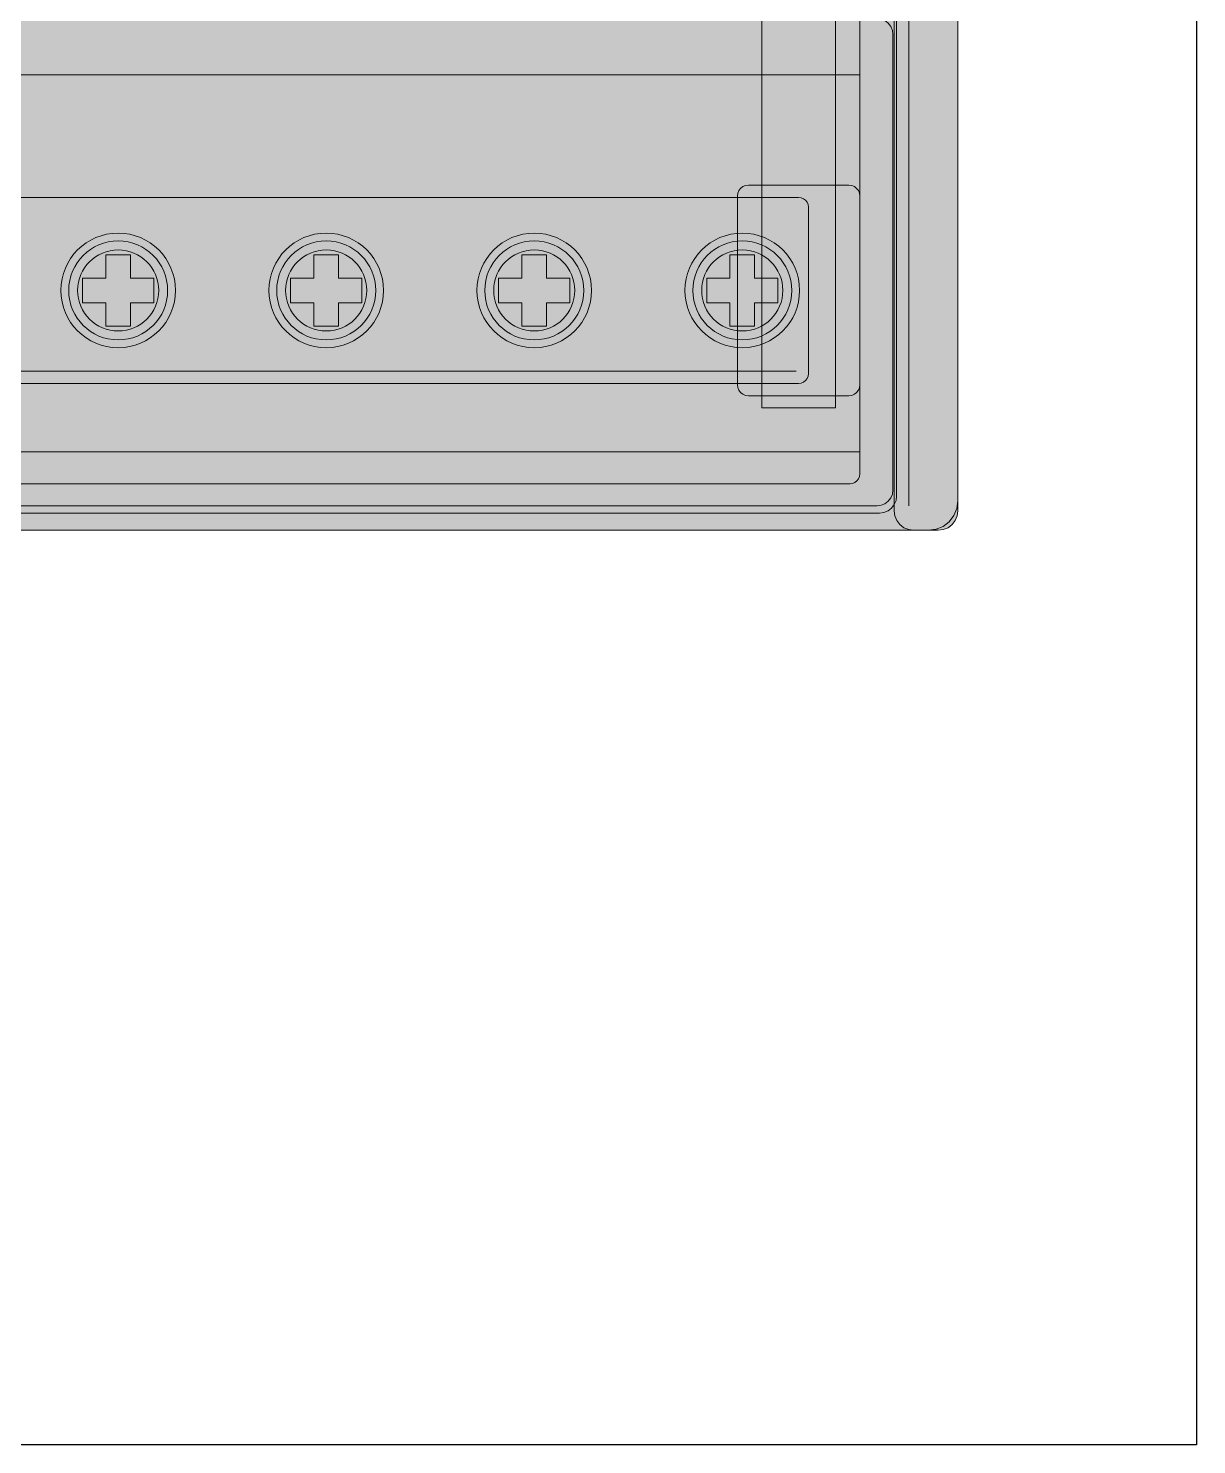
# Model space of a CAD drawing. Header units: millimetres. Extents: x 2517 to 4319, y 573 to 1664.
# Drawn here: x 2937.7 to 2985.4, y 573.4 to 631.2 of the extents above; entities that cross this region are included whole.
import ezdxf

# ---------------------------------------------------------------- set-up
doc = ezdxf.new("R2010")
doc.units = ezdxf.units.MM
for name, color, linetype, lineweight in [('EKF_DETAILS', 7, 'Continuous', 5), ('EKF_FILL', 7, 'Continuous', 5), ('EKF_OUTLINE', 7, 'Continuous', 13), ('EKF_TERMINALS', 7, 'Continuous', 5)]:
    doc.layers.add(name, color=color, linetype=linetype, lineweight=lineweight)

# ---------------------------------------------------------------- blocks, each defined once
blk = doc.blocks.new('EKF_CM_4x15')
at = {"layer": 'EKF_FILL', "true_color": 0xe3e8e5}
blk.add_hatch(color=254, dxfattribs=at).paths.add_polyline_path([(135.3, 88.1), (135.611, 88.059), (135.9, 87.939), (136.149, 87.749), (136.339, 87.5), (136.459, 87.211), (136.5, 86.9), (136.5, 1.2), (136.459, 0.889), (136.339, 0.6), (136.149, 0.351), (135.9, 0.161), (135.611, 0.041), (135.3, 0), (1.2, 0), (0.889, 0.041), (0.6, 0.161), (0.351, 0.351), (0.161, 0.6), (0.041, 0.889), (0, 1.2), (0, 86.9), (0.041, 87.211), (0.161, 87.5), (0.351, 87.749), (0.6, 87.939), (0.889, 88.059), (1.2, 88.1)])
at = {"layer": 'EKF_FILL', "true_color": 0x55564e}
blk.add_hatch(color=251, dxfattribs=at).paths.add_polyline_path([(133.3, 87.7), (133.481, 87.676), (133.65, 87.606), (133.795, 87.495), (133.906, 87.35), (133.976, 87.181), (134, 87), (134, 1.4), (133.976, 1.219), (133.906, 1.05), (133.795, 0.905), (133.65, 0.794), (133.481, 0.724), (133.3, 0.7), (3.2, 0.7), (3.019, 0.724), (2.85, 0.794), (2.705, 0.905), (2.594, 1.05), (2.524, 1.219), (2.5, 1.4), (2.5, 87), (2.524, 87.181), (2.594, 87.35), (2.705, 87.495), (2.85, 87.606), (3.019, 87.676), (3.2, 87.7)])
at = {"layer": 'EKF_FILL', "true_color": 0xe4e9e6}
blk.add_hatch(color=254, dxfattribs=at).paths.add_polyline_path([(135.7, 87.7), (135.907, 87.673), (136.1, 87.593), (136.266, 87.466), (136.393, 87.3), (136.473, 87.107), (136.5, 86.9), (136.5, 0.8), (136.473, 0.593), (136.393, 0.4), (136.266, 0.234), (136.1, 0.107), (135.907, 0.027), (135.7, 0), (134.7, 0), (134.493, 0.027), (134.3, 0.107), (134.134, 0.234), (134.007, 0.4), (133.927, 0.593), (133.9, 0.8), (133.9, 86.9), (133.927, 87.107), (134.007, 87.3), (134.134, 87.466), (134.3, 87.593), (134.493, 87.673), (134.7, 87.7)])
at = {"layer": 'EKF_FILL', "true_color": 0x66665a}
blk.add_hatch(color=251, dxfattribs=at).paths.add_polyline_path([(132.1, 86.5), (132.204, 86.486), (132.3, 86.446), (132.383, 86.383), (132.446, 86.3), (132.486, 86.204), (132.5, 86.1), (132.5, 2.3), (132.486, 2.196), (132.446, 2.1), (132.383, 2.017), (132.3, 1.954), (132.204, 1.914), (132.1, 1.9), (4.4, 1.9), (4.296, 1.914), (4.2, 1.954), (4.117, 2.017), (4.054, 2.1), (4.014, 2.196), (4, 2.3), (4, 86.1), (4.014, 86.204), (4.054, 86.3), (4.117, 86.383), (4.2, 86.446), (4.296, 86.486), (4.4, 86.5)])
at = {"layer": 'EKF_FILL', "true_color": 0x7d7d6d}
blk.add_hatch(color=8, dxfattribs=at).paths.add_polyline_path([(128.5, 83.7), (131.5, 83.7), (131.5, 5), (128.5, 5)])
at = {"layer": 'EKF_FILL', "true_color": 0x8b8e81}
blk.add_hatch(color=252, dxfattribs=at).paths.add_polyline_path([(3.3, 20.1), (133.2, 20.1), (133.2, 18.9), (3.3, 18.9)])
at = {"layer": 'EKF_FILL', "true_color": 0x56594c}
blk.add_hatch(color=251, dxfattribs=at).paths.add_polyline_path([(132.05, 14.096), (132.166, 14.08), (132.275, 14.035), (132.368, 13.964), (132.44, 13.871), (132.485, 13.762), (132.5, 13.646), (132.5, 5.946), (132.485, 5.829), (132.44, 5.721), (132.368, 5.627), (132.275, 5.556), (132.166, 5.511), (132.05, 5.496), (127.95, 5.496), (127.834, 5.511), (127.725, 5.556), (127.632, 5.627), (127.56, 5.721), (127.515, 5.829), (127.5, 5.946), (127.5, 13.646), (127.515, 13.762), (127.56, 13.871), (127.632, 13.964), (127.725, 14.035), (127.834, 14.08), (127.95, 14.096)])
at = {"layer": 'EKF_FILL', "true_color": 0x8b805d}
blk.add_hatch(color=45, dxfattribs=at).paths.add_polyline_path([(130, 13.596), (130.104, 13.582), (130.2, 13.542), (130.283, 13.478), (130.346, 13.396), (130.386, 13.299), (130.4, 13.196), (130.4, 6.396), (130.386, 6.292), (130.346, 6.196), (130.283, 6.113), (130.2, 6.049), (130.104, 6.009), (130, 5.996), (6.5, 5.996), (6.396, 6.009), (6.3, 6.049), (6.217, 6.113), (6.154, 6.196), (6.114, 6.292), (6.1, 6.396), (6.1, 13.196), (6.114, 13.299), (6.154, 13.396), (6.217, 13.478), (6.3, 13.542), (6.396, 13.582), (6.5, 13.596)])
at = {"layer": 'EKF_FILL', "true_color": 0x625f4e}
for points in [[(104.561, 9.796), (104.541, 9.49), (104.482, 9.19), (104.383, 8.9), (104.248, 8.626), (104.078, 8.371), (103.876, 8.141), (103.646, 7.939), (103.391, 7.769), (103.117, 7.634), (102.827, 7.535), (102.527, 7.476), (102.221, 7.456), (101.916, 7.476), (101.616, 7.535), (101.326, 7.634), (101.051, 7.769), (100.797, 7.939), (100.567, 8.141), (100.365, 8.371), (100.195, 8.626), (100.06, 8.9), (99.961, 9.19), (99.901, 9.49), (99.881, 9.796), (99.901, 10.101), (99.961, 10.401), (100.06, 10.691), (100.195, 10.966), (100.365, 11.22), (100.567, 11.45), (100.797, 11.652), (101.051, 11.822), (101.326, 11.957), (101.616, 12.056), (101.916, 12.116), (102.221, 12.136), (102.527, 12.116), (102.827, 12.056), (103.117, 11.957), (103.391, 11.822), (103.646, 11.652), (103.876, 11.45), (104.078, 11.22), (104.248, 10.966), (104.383, 10.691), (104.482, 10.401), (104.541, 10.101)], [(113.054, 9.796), (113.034, 9.49), (112.975, 9.19), (112.876, 8.9), (112.741, 8.626), (112.571, 8.371), (112.369, 8.141), (112.139, 7.939), (111.884, 7.769), (111.61, 7.634), (111.32, 7.535), (111.02, 7.476), (110.714, 7.456), (110.409, 7.476), (110.109, 7.535), (109.819, 7.634), (109.544, 7.769), (109.29, 7.939), (109.06, 8.141), (108.858, 8.371), (108.688, 8.626), (108.552, 8.9), (108.454, 9.19), (108.394, 9.49), (108.374, 9.796), (108.394, 10.101), (108.454, 10.401), (108.552, 10.691), (108.688, 10.966), (108.858, 11.22), (109.06, 11.45), (109.29, 11.652), (109.544, 11.822), (109.819, 11.957), (110.109, 12.056), (110.409, 12.116), (110.714, 12.136), (111.02, 12.116), (111.32, 12.056), (111.61, 11.957), (111.884, 11.822), (112.139, 11.652), (112.369, 11.45), (112.571, 11.22), (112.741, 10.966), (112.876, 10.691), (112.975, 10.401), (113.034, 10.101)], [(121.547, 9.796), (121.527, 9.49), (121.467, 9.19), (121.369, 8.9), (121.234, 8.626), (121.064, 8.371), (120.862, 8.141), (120.632, 7.939), (120.377, 7.769), (120.103, 7.634), (119.813, 7.535), (119.513, 7.476), (119.207, 7.456), (118.902, 7.476), (118.602, 7.535), (118.312, 7.634), (118.037, 7.769), (117.783, 7.939), (117.553, 8.141), (117.351, 8.371), (117.181, 8.626), (117.045, 8.9), (116.947, 9.19), (116.887, 9.49), (116.867, 9.796), (116.887, 10.101), (116.947, 10.401), (117.045, 10.691), (117.181, 10.966), (117.351, 11.22), (117.553, 11.45), (117.783, 11.652), (118.037, 11.822), (118.312, 11.957), (118.602, 12.056), (118.902, 12.116), (119.207, 12.136), (119.513, 12.116), (119.813, 12.056), (120.103, 11.957), (120.377, 11.822), (120.632, 11.652), (120.862, 11.45), (121.064, 11.22), (121.234, 10.966), (121.369, 10.691), (121.467, 10.401), (121.527, 10.101)], [(130.04, 9.796), (130.02, 9.49), (129.96, 9.19), (129.862, 8.9), (129.726, 8.626), (129.556, 8.371), (129.355, 8.141), (129.125, 7.939), (128.87, 7.769), (128.595, 7.634), (128.306, 7.535), (128.005, 7.476), (127.7, 7.456), (127.395, 7.476), (127.094, 7.535), (126.805, 7.634), (126.53, 7.769), (126.275, 7.939), (126.045, 8.141), (125.844, 8.371), (125.674, 8.626), (125.538, 8.9), (125.44, 9.19), (125.38, 9.49), (125.36, 9.796), (125.38, 10.101), (125.44, 10.401), (125.538, 10.691), (125.674, 10.966), (125.844, 11.22), (126.045, 11.45), (126.275, 11.652), (126.53, 11.822), (126.805, 11.957), (127.094, 12.056), (127.395, 12.116), (127.7, 12.136), (128.005, 12.116), (128.306, 12.056), (128.595, 11.957), (128.87, 11.822), (129.125, 11.652), (129.355, 11.45), (129.556, 11.22), (129.726, 10.966), (129.862, 10.691), (129.96, 10.401), (130.02, 10.101)]]:
    blk.add_hatch(color=251, dxfattribs=at).paths.add_polyline_path(points)
at = {"layer": 'EKF_FILL', "true_color": 0x909087}
for points in [[(104.241, 9.796), (104.224, 9.532), (104.173, 9.273), (104.088, 9.023), (103.971, 8.786), (103.824, 8.566), (103.65, 8.367), (103.451, 8.193), (103.231, 8.046), (102.994, 7.929), (102.744, 7.844), (102.485, 7.793), (102.221, 7.776), (101.958, 7.793), (101.699, 7.844), (101.448, 7.929), (101.211, 8.046), (100.992, 8.193), (100.793, 8.367), (100.619, 8.566), (100.472, 8.786), (100.355, 9.023), (100.27, 9.273), (100.219, 9.532), (100.201, 9.796), (100.219, 10.059), (100.27, 10.318), (100.355, 10.569), (100.472, 10.806), (100.619, 11.025), (100.793, 11.224), (100.992, 11.398), (101.211, 11.545), (101.448, 11.662), (101.699, 11.747), (101.958, 11.798), (102.221, 11.816), (102.485, 11.798), (102.744, 11.747), (102.994, 11.662), (103.231, 11.545), (103.451, 11.398), (103.65, 11.224), (103.824, 11.025), (103.971, 10.806), (104.088, 10.569), (104.173, 10.318), (104.224, 10.059)], [(112.734, 9.796), (112.717, 9.532), (112.665, 9.273), (112.581, 9.023), (112.464, 8.786), (112.317, 8.566), (112.143, 8.367), (111.944, 8.193), (111.724, 8.046), (111.487, 7.929), (111.237, 7.844), (110.978, 7.793), (110.714, 7.776), (110.451, 7.793), (110.191, 7.844), (109.941, 7.929), (109.704, 8.046), (109.485, 8.193), (109.286, 8.367), (109.112, 8.566), (108.965, 8.786), (108.848, 9.023), (108.763, 9.273), (108.712, 9.532), (108.694, 9.796), (108.712, 10.059), (108.763, 10.318), (108.848, 10.569), (108.965, 10.806), (109.112, 11.025), (109.286, 11.224), (109.485, 11.398), (109.704, 11.545), (109.941, 11.662), (110.191, 11.747), (110.451, 11.798), (110.714, 11.816), (110.978, 11.798), (111.237, 11.747), (111.487, 11.662), (111.724, 11.545), (111.944, 11.398), (112.143, 11.224), (112.317, 11.025), (112.464, 10.806), (112.581, 10.569), (112.665, 10.318), (112.717, 10.059)], [(121.227, 9.796), (121.21, 9.532), (121.158, 9.273), (121.073, 9.023), (120.957, 8.786), (120.81, 8.566), (120.635, 8.367), (120.437, 8.193), (120.217, 8.046), (119.98, 7.929), (119.73, 7.844), (119.471, 7.793), (119.207, 7.776), (118.943, 7.793), (118.684, 7.844), (118.434, 7.929), (118.197, 8.046), (117.977, 8.193), (117.779, 8.367), (117.605, 8.566), (117.458, 8.786), (117.341, 9.023), (117.256, 9.273), (117.204, 9.532), (117.187, 9.796), (117.204, 10.059), (117.256, 10.318), (117.341, 10.569), (117.458, 10.806), (117.605, 11.025), (117.779, 11.224), (117.977, 11.398), (118.197, 11.545), (118.434, 11.662), (118.684, 11.747), (118.943, 11.798), (119.207, 11.816), (119.471, 11.798), (119.73, 11.747), (119.98, 11.662), (120.217, 11.545), (120.437, 11.398), (120.635, 11.224), (120.81, 11.025), (120.957, 10.806), (121.073, 10.569), (121.158, 10.318), (121.21, 10.059)], [(129.72, 9.796), (129.703, 9.532), (129.651, 9.273), (129.566, 9.023), (129.449, 8.786), (129.303, 8.566), (129.128, 8.367), (128.93, 8.193), (128.71, 8.046), (128.473, 7.929), (128.223, 7.844), (127.964, 7.793), (127.7, 7.776), (127.436, 7.793), (127.177, 7.844), (126.927, 7.929), (126.69, 8.046), (126.47, 8.193), (126.272, 8.367), (126.097, 8.566), (125.951, 8.786), (125.834, 9.023), (125.749, 9.273), (125.697, 9.532), (125.68, 9.796), (125.697, 10.059), (125.749, 10.318), (125.834, 10.569), (125.951, 10.806), (126.097, 11.025), (126.272, 11.224), (126.47, 11.398), (126.69, 11.545), (126.927, 11.662), (127.177, 11.747), (127.436, 11.798), (127.7, 11.816), (127.964, 11.798), (128.223, 11.747), (128.473, 11.662), (128.71, 11.545), (128.93, 11.398), (129.128, 11.224), (129.303, 11.025), (129.449, 10.806), (129.566, 10.569), (129.651, 10.318), (129.703, 10.059)]]:
    blk.add_hatch(color=252, dxfattribs=at).paths.add_polyline_path(points)
at = {"layer": 'EKF_FILL', "true_color": 0x797d75}
for points in [[(103.878, 9.796), (103.864, 9.579), (103.821, 9.367), (103.752, 9.162), (103.656, 8.967), (103.536, 8.787), (103.393, 8.624), (103.23, 8.481), (103.05, 8.361), (102.855, 8.265), (102.65, 8.196), (102.438, 8.153), (102.221, 8.139), (102.005, 8.153), (101.793, 8.196), (101.588, 8.265), (101.393, 8.361), (101.213, 8.481), (101.05, 8.624), (100.907, 8.787), (100.787, 8.967), (100.691, 9.162), (100.621, 9.367), (100.579, 9.579), (100.565, 9.796), (100.579, 10.012), (100.621, 10.224), (100.691, 10.429), (100.787, 10.624), (100.907, 10.804), (101.05, 10.967), (101.213, 11.11), (101.393, 11.23), (101.588, 11.326), (101.793, 11.396), (102.005, 11.438), (102.221, 11.452), (102.438, 11.438), (102.65, 11.396), (102.855, 11.326), (103.05, 11.23), (103.23, 11.11), (103.393, 10.967), (103.536, 10.804), (103.656, 10.624), (103.752, 10.429), (103.821, 10.224), (103.864, 10.012)], [(112.371, 9.796), (112.357, 9.579), (112.314, 9.367), (112.245, 9.162), (112.149, 8.967), (112.028, 8.787), (111.886, 8.624), (111.723, 8.481), (111.542, 8.361), (111.348, 8.265), (111.143, 8.196), (110.93, 8.153), (110.714, 8.139), (110.498, 8.153), (110.286, 8.196), (110.08, 8.265), (109.886, 8.361), (109.706, 8.481), (109.543, 8.624), (109.4, 8.787), (109.28, 8.967), (109.184, 9.162), (109.114, 9.367), (109.072, 9.579), (109.058, 9.796), (109.072, 10.012), (109.114, 10.224), (109.184, 10.429), (109.28, 10.624), (109.4, 10.804), (109.543, 10.967), (109.706, 11.11), (109.886, 11.23), (110.08, 11.326), (110.286, 11.396), (110.498, 11.438), (110.714, 11.452), (110.93, 11.438), (111.143, 11.396), (111.348, 11.326), (111.542, 11.23), (111.723, 11.11), (111.886, 10.967), (112.028, 10.804), (112.149, 10.624), (112.245, 10.429), (112.314, 10.224), (112.357, 10.012)], [(120.864, 9.796), (120.849, 9.579), (120.807, 9.367), (120.737, 9.162), (120.642, 8.967), (120.521, 8.787), (120.378, 8.624), (120.215, 8.481), (120.035, 8.361), (119.841, 8.265), (119.636, 8.196), (119.423, 8.153), (119.207, 8.139), (118.991, 8.153), (118.778, 8.196), (118.573, 8.265), (118.379, 8.361), (118.199, 8.481), (118.036, 8.624), (117.893, 8.787), (117.773, 8.967), (117.677, 9.162), (117.607, 9.367), (117.565, 9.579), (117.551, 9.796), (117.565, 10.012), (117.607, 10.224), (117.677, 10.429), (117.773, 10.624), (117.893, 10.804), (118.036, 10.967), (118.199, 11.11), (118.379, 11.23), (118.573, 11.326), (118.778, 11.396), (118.991, 11.438), (119.207, 11.452), (119.423, 11.438), (119.636, 11.396), (119.841, 11.326), (120.035, 11.23), (120.215, 11.11), (120.378, 10.967), (120.521, 10.804), (120.642, 10.624), (120.737, 10.429), (120.807, 10.224), (120.849, 10.012)], [(129.356, 9.796), (129.342, 9.579), (129.3, 9.367), (129.23, 9.162), (129.134, 8.967), (129.014, 8.787), (128.871, 8.624), (128.708, 8.481), (128.528, 8.361), (128.334, 8.265), (128.129, 8.196), (127.916, 8.153), (127.7, 8.139), (127.484, 8.153), (127.271, 8.196), (127.066, 8.265), (126.872, 8.361), (126.692, 8.481), (126.529, 8.624), (126.386, 8.787), (126.266, 8.967), (126.17, 9.162), (126.1, 9.367), (126.058, 9.579), (126.044, 9.796), (126.058, 10.012), (126.1, 10.224), (126.17, 10.429), (126.266, 10.624), (126.386, 10.804), (126.529, 10.967), (126.692, 11.11), (126.872, 11.23), (127.066, 11.326), (127.271, 11.396), (127.484, 11.438), (127.7, 11.452), (127.916, 11.438), (128.129, 11.396), (128.334, 11.326), (128.528, 11.23), (128.708, 11.11), (128.871, 10.967), (129.014, 10.804), (129.134, 10.624), (129.23, 10.429), (129.3, 10.224), (129.342, 10.012)]]:
    blk.add_hatch(color=8, dxfattribs=at).paths.add_polyline_path(points)
at = {"layer": 'EKF_FILL', "true_color": 0x40473f}
for points in [[(101.716, 11.25), (102.726, 11.25), (102.726, 10.301), (103.676, 10.301), (103.676, 9.291), (102.726, 9.291), (102.726, 8.341), (101.716, 8.341), (101.716, 9.291), (100.767, 9.291), (100.767, 10.301), (101.716, 10.301)], [(110.209, 11.25), (111.219, 11.25), (111.219, 10.301), (112.169, 10.301), (112.169, 9.291), (111.219, 9.291), (111.219, 8.341), (110.209, 8.341), (110.209, 9.291), (109.26, 9.291), (109.26, 10.301), (110.209, 10.301)], [(118.702, 11.25), (119.712, 11.25), (119.712, 10.301), (120.662, 10.301), (120.662, 9.291), (119.712, 9.291), (119.712, 8.341), (118.702, 8.341), (118.702, 9.291), (117.753, 9.291), (117.753, 10.301), (118.702, 10.301)], [(127.195, 11.25), (128.205, 11.25), (128.205, 10.301), (129.154, 10.301), (129.154, 9.291), (128.205, 9.291), (128.205, 8.341), (127.195, 8.341), (127.195, 9.291), (126.246, 9.291), (126.246, 10.301), (127.195, 10.301)]]:
    blk.add_hatch(color=69, dxfattribs=at).paths.add_polyline_path(points)
at = {"layer": 'EKF_FILL', "true_color": 0x383e35}
blk.add_hatch(color=250, dxfattribs=at).paths.add_polyline_path([(3.1, 3), (133.4, 3), (133.4, 1.5), (3.1, 1.5)])
at = {"layer": 'EKF_DETAILS', "color": 7, "lineweight": 5, "true_color": 0xffffff}
blk.add_line((134.5, 86.7), (134.5, 1), dxfattribs=at)
at = {"layer": 'EKF_DETAILS', "color": 253, "lineweight": 5, "true_color": 0xacafa4}
blk.add_line((4, 18.6), (132.5, 18.6), dxfattribs=at)
at = {"layer": 'EKF_DETAILS', "color": 252, "lineweight": 5, "true_color": 0x9a9d8e}
blk.add_line((4, 3.2), (132.5, 3.2), dxfattribs=at)
at = {"layer": 'EKF_DETAILS', "color": 250, "lineweight": 5, "true_color": 0x282d29}
blk.add_lwpolyline([(3.2, 87.7), (133.3, 87.7), (133.481, 87.676), (133.65, 87.606), (133.795, 87.495), (133.906, 87.35), (133.976, 87.181), (134, 87), (134, 1.4), (133.976, 1.219), (133.906, 1.05), (133.795, 0.905), (133.65, 0.794), (133.481, 0.724), (133.3, 0.7), (3.2, 0.7)], dxfattribs=at)
at = {"layer": 'EKF_DETAILS', "color": 251, "lineweight": 5, "true_color": 0x485046}
blk.add_lwpolyline([(136.5, 86.9), (136.5, 0.8), (136.473, 0.593), (136.393, 0.4), (136.266, 0.234), (136.1, 0.107), (135.907, 0.027), (135.7, 0), (134.7, 0), (134.493, 0.027), (134.3, 0.107), (134.134, 0.234), (134.007, 0.4), (133.927, 0.593), (133.9, 0.8), (133.9, 86.9)], dxfattribs=at)
at = {"layer": 'EKF_DETAILS', "color": 252, "lineweight": 5, "true_color": 0x8e9188}
blk.add_lwpolyline([(4.4, 86.5), (132.1, 86.5), (132.204, 86.486), (132.3, 86.446), (132.383, 86.383), (132.446, 86.3), (132.486, 86.204), (132.5, 86.1), (132.5, 2.3), (132.486, 2.196), (132.446, 2.1), (132.383, 2.017), (132.3, 1.954), (132.204, 1.914), (132.1, 1.9), (4.4, 1.9)], dxfattribs=at)
at = {"layer": 'EKF_DETAILS', "color": 59, "lineweight": 5, "true_color": 0x484d42}
blk.add_lwpolyline([(128.5, 83.7), (131.5, 83.7), (131.5, 5), (128.5, 5)], close=True, dxfattribs=at)
at = {"layer": 'EKF_DETAILS', "color": 250, "lineweight": 5, "true_color": 0x30372f}
blk.add_lwpolyline([(3.3, 20.9), (133.2, 20.9), (133.368, 20.878), (133.525, 20.813), (133.66, 20.71), (133.763, 20.575), (133.828, 20.418), (133.85, 20.25), (133.85, 1.65), (133.828, 1.482), (133.763, 1.325), (133.66, 1.19), (133.525, 1.087), (133.368, 1.022), (133.2, 1), (3.3, 1)], dxfattribs=at)
at = {"layer": 'EKF_DETAILS', "color": 69, "lineweight": 5, "true_color": 0x40463b}
blk.add_lwpolyline([(132.05, 14.096), (132.166, 14.08), (132.275, 14.035), (132.368, 13.964), (132.44, 13.871), (132.485, 13.762), (132.5, 13.646), (132.5, 5.946), (132.485, 5.829), (132.44, 5.721), (132.368, 5.627), (132.275, 5.556), (132.166, 5.511), (132.05, 5.496), (127.95, 5.496), (127.834, 5.511), (127.725, 5.556), (127.632, 5.627), (127.56, 5.721), (127.515, 5.829), (127.5, 5.946), (127.5, 13.646), (127.515, 13.762), (127.56, 13.871), (127.632, 13.964), (127.725, 14.035), (127.834, 14.08), (127.95, 14.096)], close=True, dxfattribs=at)
at = {"layer": 'EKF_OUTLINE', "color": 250, "lineweight": 13, "true_color": 0x303733}
blk.add_lwpolyline([(1.2, 88.1), (135.3, 88.1), (135.611, 88.059), (135.9, 87.939), (136.149, 87.749), (136.339, 87.5), (136.459, 87.211), (136.5, 86.9), (136.5, 1.2), (136.459, 0.889), (136.339, 0.6), (136.149, 0.351), (135.9, 0.161), (135.611, 0.041), (135.3, 0), (1.2, 0)], dxfattribs=at)
at = {"layer": 'EKF_TERMINALS', "color": 33, "lineweight": 5, "true_color": 0xb1a078}
blk.add_line((6.6, 6.496), (129.9, 6.496), dxfattribs=at)
at = {"layer": 'EKF_TERMINALS', "color": 59, "lineweight": 5, "true_color": 0x4b4e3f}
blk.add_lwpolyline([(6.5, 13.596), (130, 13.596), (130.104, 13.582), (130.2, 13.542), (130.283, 13.478), (130.346, 13.396), (130.386, 13.299), (130.4, 13.196), (130.4, 6.396), (130.386, 6.292), (130.346, 6.196), (130.283, 6.113), (130.2, 6.049), (130.104, 6.009), (130, 5.996), (6.5, 5.996)], dxfattribs=at)
at = {"layer": 'EKF_TERMINALS', "color": 250, "lineweight": 5, "true_color": 0x333a33}
for points in [[(101.716, 11.25), (102.726, 11.25), (102.726, 10.301), (103.676, 10.301), (103.676, 9.291), (102.726, 9.291), (102.726, 8.341), (101.716, 8.341), (101.716, 9.291), (100.767, 9.291), (100.767, 10.301), (101.716, 10.301)], [(110.209, 11.25), (111.219, 11.25), (111.219, 10.301), (112.169, 10.301), (112.169, 9.291), (111.219, 9.291), (111.219, 8.341), (110.209, 8.341), (110.209, 9.291), (109.26, 9.291), (109.26, 10.301), (110.209, 10.301)], [(118.702, 11.25), (119.712, 11.25), (119.712, 10.301), (120.662, 10.301), (120.662, 9.291), (119.712, 9.291), (119.712, 8.341), (118.702, 8.341), (118.702, 9.291), (117.753, 9.291), (117.753, 10.301), (118.702, 10.301)], [(127.195, 11.25), (128.205, 11.25), (128.205, 10.301), (129.154, 10.301), (129.154, 9.291), (128.205, 9.291), (128.205, 8.341), (127.195, 8.341), (127.195, 9.291), (126.246, 9.291), (126.246, 10.301), (127.195, 10.301)]]:
    blk.add_lwpolyline(points, close=True, dxfattribs=at)
at = {"layer": 'EKF_TERMINALS', "color": 250, "lineweight": 5, "true_color": 0x383a35}
for centre, radius in [((102.221, 9.796), 2.34), ((102.221, 9.796), 2.02), ((110.714, 9.796), 2.34), ((110.714, 9.796), 2.02), ((119.207, 9.796), 2.34), ((119.207, 9.796), 2.02), ((127.7, 9.796), 2.34), ((127.7, 9.796), 2.02), ((102.221, 9.796), 1.656), ((110.714, 9.796), 1.656), ((119.207, 9.796), 1.656), ((127.7, 9.796), 1.656)]:
    blk.add_circle(centre, radius, dxfattribs=at)
blk = doc.blocks.new('*U42')
blk.add_blockref('EKF_CM_4x15', (0, 0))

msp = doc.modelspace()

# ---------------------------------------------------------------- linework, layer by layer
msp.add_lwpolyline([(2829.4, 729.2), (2985.4, 729.2), (2985.4, 573.4), (2829.4, 573.4)], close=True)

# ---------------------------------------------------------------- block references
msp.add_blockref('*U42', (2839.15, 610.74))

doc.saveas('drawing.dxf')
